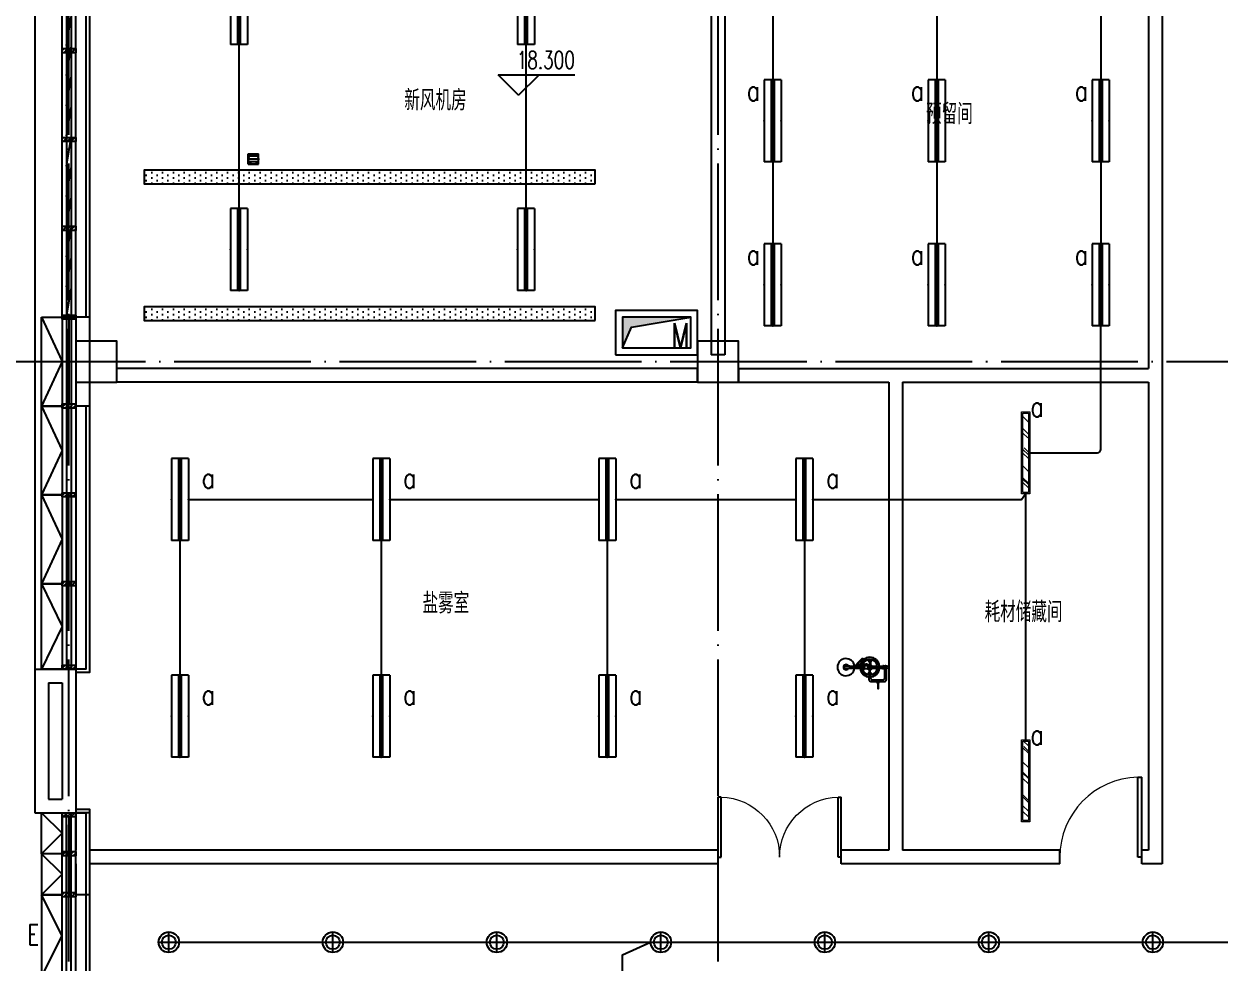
# Model space of a CAD drawing. Extents: x -621157 to 1764546, y -106808 to 741893.
# Drawn here: x 199342 to 216846, y 311199 to 324941 of the extents above; entities that cross this region are included whole.
import ezdxf
from ezdxf.enums import TextEntityAlignment as Align

# ---------------------------------------------------------------- set-up
doc = ezdxf.new("R2010")
doc.units = 0
doc.header["$LTSCALE"] = 1000
doc.header["$MEASUREMENT"] = 0
doc.linetypes.add('XREF-A-101-平面图_t3$0$__DASH', pattern=[0.35, 0.25, -0.1])
doc.linetypes.add('XREF-A-101-平面图_t3$0$DOTE', pattern=[2.42, 2, -0.2, 0.02, -0.2])
for name, color, linetype in [('0-底图', 7, 'Continuous'), ('A-吊顶图及精装修区域', 7, 'Continuous'), ('EQUIP-照明', 3, 'Continuous'), ('I-LIGHT', 3, 'Continuous'), ('SIG_TEXT', 2, 'Continuous'), ('WIRE-照明', 4, 'Continuous'), ('XREF-A-101-平面图_t3$0$1212121', 8, 'Continuous'), ('XREF-A-101-平面图_t3$0$A-COLUMN', 8, 'Continuous'), ('XREF-A-101-平面图_t3$0$A-CURTWALL', 8, 'Continuous'), ('XREF-A-101-平面图_t3$0$A-DIM_ELEV', 8, 'Continuous'), ('XREF-A-101-平面图_t3$0$A-DIM_LEAD', 3, 'Continuous'), ('XREF-A-101-平面图_t3$0$A-DOTE', 8, 'Continuous'), ('XREF-A-101-平面图_t3$0$A-PUB_HATCH', 8, 'Continuous'), ('XREF-A-101-平面图_t3$0$A-RAIL', 8, 'Continuous'), ('XREF-A-101-平面图_t3$0$A-ROOM-CH', 8, 'Continuous'), ('XREF-A-101-平面图_t3$0$A-SEE', 8, 'Continuous'), ('XREF-A-101-平面图_t3$0$A-WALL', 8, 'Continuous'), ('XREF-A-101-平面图_t3$0$A-WINDOW', 8, 'Continuous'), ('XREF-A-101-平面图_t3$0$A-开启符号', 8, 'Continuous'), ('XREF-A-101-平面图_t3$0$A-背衬铝板', 8, 'Continuous'), ('XREF-A-101-平面图_t3$0$M-HOLE', 8, 'Continuous'), ('XREF-A-101-平面图_t3$0$PUB_TEXT', 8, 'Continuous'), ('XREF-A-101-平面图_t3$0$家具-实验室家具', 8, 'Continuous')]:
    doc.layers.add(name, color=color, linetype=linetype)
doc.layers.add('灯具图例与顶面填充$0$I-C-light', color=3, linetype='Continuous', lineweight=13)
doc.styles.add('_TEL_DIM', font='SIMPLEX', dxfattribs={"width": 0.8, "height": 3.5, "bigfont": 'HZTXT'})
doc.styles.add('DIM_FONT', font='ROMANS', dxfattribs={"width": 0.8, "bigfont": 'HZDXC'})
doc.styles.add('XREF-A-101-平面图_t3$0$-HZDXCROMANS', font='ROMANS.shx', dxfattribs={"bigfont": 'HZDXC.shx'})
doc.styles.add('XREF-A-101-平面图_t3$0$_TCH_DIM', font='SIMPLEX', dxfattribs={"bigfont": 'GBCBIG'})
doc.styles.add('XREF-A-101-平面图_t3$0$A-STANDARD', font='SIMPLEX', dxfattribs={"bigfont": 'GBCBIG'})
doc.styles.add('XREF-A-101-平面图_t3$0$hzdxcROMANS', font='ROMANS', dxfattribs={"width": 0.8, "bigfont": 'HZDXC'})
doc.styles.add('XZC', font='SIMPLEX.SHX', dxfattribs={"width": 0.7, "bigfont": 'hztxt.shx'})
doc.linetypes.add('LED_LINE', pattern='A,12.7,-5.08,["LED",XZC,S=2.54,R=0,X=-2.54,Y=-1.27],-6.35', length=24.13)

# ---------------------------------------------------------------- blocks, each defined once
blk = doc.blocks.new('XREF-A-101-平面图_t3$0$柱网4F')
at = {"layer": 'XREF-A-101-平面图_t3$0$A-COLUMN'}
for points in [[(100, -20300), (700, -20300), (700, -19700), (100, -19700)], [(9200, -20300), (9800, -20300), (9800, -19700), (9200, -19700)]]:
    blk.add_lwpolyline(points, close=True, dxfattribs=at)
blk = doc.blocks.new('XREF-A-101-平面图_t3$0$G$C869EB286')
at = {"layer": 'XREF-A-101-平面图_t3$0$A-WINDOW'}
h = blk.add_hatch(dxfattribs=at)
h.set_pattern_fill('ANSI31', color=256, scale=25)
h.set_pattern_definition([(45, (-143.957, -89940), (-28.0633, 28.0633), [])])
h.paths.add_polyline_path([(0, 60), (200, 60), (200, 0), (0, 0)])
blk.add_lwpolyline([(0, 60), (200, 60), (200, 0), (0, 0)], close=True, dxfattribs=at)
blk = doc.blocks.new('XREF-A-101-平面图_t3$0$ROOM')
at = {"layer": 'XREF-A-101-平面图_t3$0$A-ROOM-CH', "style": 'XREF-A-101-平面图_t3$0$-HZDXCROMANS', "width": 0.6}
for tag, p in [('中文房间名称', (0, -1000)), ('英文房间名称', (0, -1500))]:
    blk.add_attdef(tag, text='', height=300, dxfattribs=at).set_placement(p, align=Align.CENTER)
blk = doc.blocks.new('XREF-A-101-平面图_t3$0$地漏1')
for p, q in [((-75, -75), (-75, 75)), ((75, 75), (-75, 75)), ((-40, 75), (-40, -75)), ((0, 75), (0, -75)), ((40, 75), (40, -75)), ((75, -75), (75, 75)), ((75, -75), (-75, -75))]:
    blk.add_line(p, q)
blk.add_circle((0, 0), 75)
blk = doc.blocks.new('XREF-A-101-平面图_t3$0$G$C763C4DB6')
at = {"layer": 'XREF-A-101-平面图_t3$0$PUB_TEXT', "zscale": 0.5, "rotation": 270}
blk.add_blockref('XREF-A-101-平面图_t3$0$地漏1', (-51320, 219664), dxfattribs=at)
blk = doc.blocks.new('XREF-A-101-平面图_t3$0$轴网(3)')
at = {"layer": 'XREF-A-101-平面图_t3$0$A-DOTE', "linetype": 'XREF-A-101-平面图_t3$0$DOTE'}
for p, q in [((0, -3300), (0, 43300)), ((9500, -3300), (9500, 43300)), ((-3300, 20000), (69800, 20000))]:
    blk.add_line(p, q, dxfattribs=at)
blk = doc.blocks.new('XREF-A-101-平面图_t3$0$Shower_plan')
at = {"layer": 'XREF-A-101-平面图_t3$0$1212121'}
for p, q in [((-20, -112), (-20, -94)), ((-16, -314), (-16, -120)), ((16, -314), (16, -120)), ((20, -112), (20, -94)), ((164, -90), (164, -66)), ((184, -114), (208, -114)), ((-94, -290), (-90, -290)), ((-75, -301), (-18, -302)), ((-75, -315), (-22, -315)), ((75, -302), (17, -302)), ((75, -316), (22, -316)), ((94, -327), (90, -327)), ((160, -297), (160, -321)), ((184, -274), (208, -274)), ((212, -177), (208, -177)), ((212, -199), (208, -199)), ((215, -184), (220, -184)), ((215, -193), (220, -193)), ((-34, -355), (-31, -355)), ((-34, -361), (-31, -361)), ((-16, -607), (-16, -396)), ((16, -607), (16, -396))]:
    blk.add_line(p, q, dxfattribs=at)
for points in [[(-22, -120), (-22, -112), (22, -112), (22, -120)], [(-37, -500), (-34, -500), (-34, -346), (-37, -346)], [(24, -388), (-24, -388), (-24, -338), (-22, -336), (22, -336), (24, -338)]]:
    blk.add_lwpolyline(points, close=True, dxfattribs=at)
for points in [[(143, -321), (184, -321, 0.414214), (208, -297), (208, -90, 0.414214), (184, -66), (23, -66)], [(143, -297), (160, -297, 0.414214), (184, -273), (184, -114, 0.414214), (160, -90), (23, -90)], [(-111, -308, -0.092425), (-109, -301, -0.095768), (-106, -295, -0.100909), (-101, -292, -0.104872), (-94, -290, -0.001591), (-94, -290, -0.100909)], [(-93, -325, -0.034962), (-95, -325, -0.104872), (-101, -324, -0.100909), (-106, -320, -0.095768), (-110, -314, -0.092425), (-111, -308, -0.092425)], [(-37, -349, 0.153738), (-38, -347), (-43, -347, 0.078248), (-44, -349), (-44, -364, 0.153738), (-43, -367), (-38, -367, 0.153738), (-37, -364)], [(92, -292, -0.034962), (94, -292, -0.104872), (100, -293, -0.100909), (106, -297, -0.095768), (109, -303, -0.092425), (110, -310, -0.092425)], [(110, -310, -0.092425), (109, -316, -0.095768), (105, -322, -0.100909), (100, -326, -0.104872), (94, -327, -0.001591), (94, -327, -0.100909)], [(-16, -530), (-128, -419, -1), (-122, -414)], [(-122, -414), (-53, -483, -1)], [(-37, -491), (-54, -491, -1), (-54, -483), (-37, -483)], [(-45, -491), (-16, -519, -1)], [(-23, -388), (-23, -395, 0.154019), (-19, -396), (19, -396, 0.154019), (23, -395), (23, -388)]]:
    blk.add_lwpolyline(points, format="xyb", dxfattribs=at)
for points in [[(-106, -308, -0.092425), (-105, -301, -0.095768), (-102, -295, -0.100909), (-96, -292, -0.104872), (-90, -290, -0.104872), (-84, -292, -0.100909), (-79, -296, -0.095768), (-75, -301, -0.092425), (-74, -308, -0.092425), (-75, -315, -0.095768), (-79, -320, -0.100909), (-84, -324, -0.104872), (-90, -325, -0.104872), (-97, -324, -0.100909), (-102, -320, -0.095768), (-105, -314, -0.092425)], [(106, -310, -0.092425), (105, -316, -0.095768), (101, -322, -0.100909), (96, -326, -0.104872), (90, -327, -0.104872), (84, -325, -0.100909), (78, -322, -0.095768), (75, -316, -0.092425), (74, -309, -0.092425), (75, -303, -0.095768), (78, -297, -0.100909), (84, -293, -0.104872), (90, -292, -0.104872), (96, -293, -0.100909), (101, -297, -0.095768), (105, -303, -0.092425)], [(221, -201), (229, -201, 0.414214), (231, -199), (231, -194, -0.414214), (232, -193), (313, -193, 0.414214), (313, -192), (313, -185, 0.414214), (313, -184), (232, -184, -0.414214), (231, -183), (231, -177, 0.414214), (229, -176), (221, -176, 0.414214), (220, -177), (220, -199, 0.414214)], [(-20, -657), (-20, -607), (20, -607), (20, -657, -1)]]:
    blk.add_lwpolyline(points, format="xyb", close=True, dxfattribs=at)
for points in [[(-24, -371), (-31, -371), (-31, -346), (-24, -346)], [(-22, -336), (-22, -314), (22, -314), (22, -336)], [(212, -177), (214, -177), (215, -179), (215, -198), (214, -199)], [(212, -199), (214, -199), (215, -198), (215, -179), (214, -177)], [(-34, -491), (-28, -491), (-28, -483), (-34, -483)], [(-31, -657), (-20, -637)], [(20, -637), (31, -657), (16, -684), (-16, -684), (-31, -657)]]:
    blk.add_lwpolyline(points, dxfattribs=at)
for centre, radius in [((0, -78), 26.3), ((0, -78), 16.4), ((-60, -481), 3.91)]:
    blk.add_circle(centre, radius, dxfattribs=at)
for centre, radius, start, end in [((0, -309), 144, 96.5663, 263.4343), ((0, -309), 139, 96.804, 263.1966), ((0, -309), 144, 276.5663, 83.4343), ((0, -309), 139, 276.804, 83.1966), ((0, -309), 111, 98.3801, 261.6205), ((0, -309), 36, 116.7475, 168.6934), ((0, -309), 36, 190.3072, 231.764), ((0, -309), 18.8, 149.7809, 195.9711), ((0, -309), 111, 278.6256, 81.375), ((0, -309), 36, 10.3072, 62.4104), ((0, -309), 18.8, 344.0295, 27.2237), ((0, -309), 36, 308.7702, 348.6934), ((0, -657), 125, 97.5816, 82.419), ((0, -657), 37.5, 121.3804, 58.6121)]:
    blk.add_arc(centre, radius, start, end, dxfattribs=at)
blk = doc.blocks.new('XREF-A-101-平面图_t3$0$G$C45C07046')
at = {"layer": 'XREF-A-101-平面图_t3$0$家具-实验室家具', "color": 252, "rotation": 270.0000000129395}
blk.add_blockref('XREF-A-101-平面图_t3$0$Shower_plan', (112029, 315529), dxfattribs=at)
blk = doc.blocks.new('XREF-A-101-平面图_t3$0$G$C9E80631F')
at = {"layer": 'XREF-A-101-平面图_t3$0$A-DIM_LEAD', "color": 7, "style": 'XREF-A-101-平面图_t3$0$_TCH_DIM', "width": 0.705882}
blk.add_text('E', height=298, dxfattribs=at).set_placement((177, -143))
blk = doc.blocks.new('XREF-A-101-平面图_t3$0$DOOR2DLIB$SYSLIB$00000107')
at = {"color": 0}
for p, q in [((0.45, 0.975), (0.5, 0.975)), ((0.45, 0), (0.45, 0.975)), ((0.5, 0), (0.5, 0.975)), ((0.5, 0), (0.45, 0))]:
    blk.add_line(p, q, dxfattribs=at)
at = {"color": 0, "lineweight": 13}
blk.add_arc((0.475, 0), 0.975, 91.4693, 180, dxfattribs=at)
blk = doc.blocks.new('XREF-A-101-平面图_t3$0$DOOR2DLIB$SYSLIB$00000108')
at = {"color": 0}
for p, q in [((-0.5, 0), (-0.5, 0.4875)), ((-0.475, 0.4875), (-0.5, 0.4875)), ((-0.475, 0), (-0.475, 0.4875)), ((0.475, 0), (0.475, 0.4875)), ((0.475, 0.4875), (0.5, 0.4875)), ((0.5, 0), (0.5, 0.4875)), ((-0.5, 0), (-0.475, 0)), ((0.5, 0), (0.475, 0))]:
    blk.add_line(p, q, dxfattribs=at)
at = {"color": 0, "lineweight": 13}
for centre, start, end in [((-0.4875, 0), 0, 88.53072), ((0.4875, 0), 91.46928, 180)]:
    blk.add_arc(centre, 0.4875, start, end, dxfattribs=at)
blk = doc.blocks.new('XREF-A-101-平面图_t3$0$WINDOW2DLIB$SYSLIB$00000012')
at = {"color": 0}
for points in [[(-0.5, 0.5), (-0.5, -0.5)], [(0.5, 0.5), (-0.5, 0.5)], [(0.5, -0.5), (0.5, 0.5)], [(-0.5, 0.1667), (0.5, 0.1667)], [(-0.3839, -0.1667), (-0.448, 0.1667)], [(-0.3159, -0.1667), (-0.38, 0.1667)], [(-0.2479, -0.1667), (-0.312, 0.1667)], [(-0.1799, -0.1667), (-0.244, 0.1667)], [(-0.1119, -0.1667), (-0.176, 0.1667)], [(-0.0439, -0.1667), (-0.108, 0.1667)], [(0.0241, -0.1667), (-0.04, 0.1667)], [(0.0921, -0.1667), (0.028, 0.1667)], [(0.16, -0.1667), (0.0959, 0.1667)], [(0.228, -0.1667), (0.1639, 0.1667)], [(0.296, -0.1667), (0.2319, 0.1667)], [(0.364, -0.1667), (0.2999, 0.1667)], [(0.432, -0.1667), (0.3679, 0.1667)], [(0.5, -0.1667), (0.4359, 0.1667)], [(-0.4519, -0.1667), (-0.5, 0.0836)], [(-0.5, -0.1667), (0.5, -0.1667)], [(0.5, -0.5), (-0.5, -0.5)]]:
    blk.add_lwpolyline(points, dxfattribs=at)
blk = doc.blocks.new('XREF-A-101-平面图_t3')
at = {"layer": 'XREF-A-101-平面图_t3$0$A-PUB_HATCH'}
h = blk.add_hatch(dxfattribs=at)
h.set_pattern_fill('DOTS', color=256, scale=50, angle=270)
h.set_pattern_definition([(270, (200100, 562005), (79.375, -39.6875), [0, -79.375])])
h.paths.add_polyline_path([(207700, 322600), (207700, 322800), (201100, 322800), (201100, 322600)])
h = blk.add_hatch(dxfattribs=at)
h.set_pattern_fill('DOTS', color=256, scale=50, angle=270)
h.set_pattern_definition([(270, (200100, 560005), (79.375, -39.6875), [0, -79.375])])
h.paths.add_polyline_path([(207700, 320600), (207700, 320800), (201100, 320800), (201100, 320600)])
h = blk.add_hatch(color=256, dxfattribs=at)
h.dxf.hatch_style = 1
h.paths.add_polyline_path([(209100, 320650), (208100, 320650), (208100, 320200), (208232, 320502)])
at = {"layer": 'XREF-A-101-平面图_t3$0$A-CURTWALL'}
for p, q in [((199900, 320650), (199900, 315500)), ((200100, 320650), (199900, 320650)), ((199967, 320650), (199967, 315500)), ((200033, 320650), (200033, 315500)), ((200100, 320650), (200100, 315500)), ((200100, 315500), (199900, 315500)), ((199900, 311000), (199900, 313400)), ((199900, 313400), (200100, 313400)), ((199967, 311000), (199967, 313400)), ((200033, 311000), (200033, 313400)), ((200100, 311000), (200100, 313400))]:
    blk.add_line(p, q, dxfattribs=at)
at = {"layer": 'XREF-A-101-平面图_t3$0$A-DIM_ELEV'}
for p, q in [((206580, 323896), (206280, 324196)), ((206280, 324196), (207401, 324196)), ((206580, 323896), (206880, 324196))]:
    blk.add_line(p, q, dxfattribs=at)
at = {"layer": 'XREF-A-101-平面图_t3$0$A-RAIL'}
for points in [[(200250, 327200), (200250, 320650)], [(200300, 327200), (200300, 320650)], [(200300, 319350), (200300, 315450), (200100, 315450)], [(200250, 319350), (200250, 315500), (200100, 315500)], [(200100, 313450), (200300, 313450), (200300, 310350)], [(200100, 313400), (200250, 313400), (200250, 310350)]]:
    blk.add_lwpolyline(points, dxfattribs=at)
at = {"layer": 'XREF-A-101-平面图_t3$0$A-SEE'}
blk.add_lwpolyline([(199500, 336300), (199500, 315500)], dxfattribs=at)
at = {"layer": 'XREF-A-101-平面图_t3$0$A-WALL'}
for p, q in [((215800, 327150), (215800, 319900)), ((216000, 327150), (216000, 319800)), ((209400, 326750), (209400, 320100)), ((209600, 326650), (209600, 320100)), ((200100, 320650), (200100, 319350)), ((200300, 320650), (200100, 320650)), ((200300, 320650), (200300, 319350)), ((209600, 320100), (209400, 320100)), ((209200, 319900), (200700, 319900)), ((200700, 319700), (200700, 319900)), ((209200, 319700), (209200, 319900)), ((209800, 319900), (212100, 319900)), ((209800, 319900), (209800, 319700)), ((212100, 319900), (215800, 319900)), ((216000, 319800), (216000, 312650)), ((209200, 319700), (200700, 319700)), ((209800, 319700), (212000, 319700)), ((212000, 319700), (212000, 312850)), ((212200, 319700), (212200, 312850)), ((212200, 319700), (215800, 319700)), ((215800, 319700), (215800, 312850)), ((200300, 319350), (200100, 319350)), ((199500, 315500), (199500, 313400)), ((199500, 315500), (200100, 315500)), ((200100, 315500), (200100, 313400)), ((199700, 315300), (199700, 313600)), ((199700, 315300), (199900, 315300)), ((199900, 315300), (199900, 313600)), ((199700, 313600), (199900, 313600)), ((199500, 313400), (200100, 313400)), ((200100, 313400), (200100, 312850)), ((200300, 313400), (200100, 313400)), ((200300, 313400), (200300, 312850)), ((200100, 312650), (200100, 312850)), ((209500, 312850), (200300, 312850)), ((212000, 312850), (211300, 312850)), ((214500, 312850), (212200, 312850)), ((215800, 312850), (215700, 312850)), ((200100, 312650), (200100, 312200)), ((200300, 312650), (200300, 312200)), ((209500, 312650), (200300, 312650)), ((212100, 312650), (211300, 312650)), ((214500, 312650), (212100, 312650)), ((216000, 312650), (215700, 312650)), ((200300, 312200), (200100, 312200))]:
    blk.add_line(p, q, dxfattribs=at)
for points in [[(209500, 312650), (209500, 312850)], [(211300, 312650), (211300, 312850)], [(214500, 312650), (214500, 312850)], [(215700, 312650), (215700, 312850)]]:
    blk.add_lwpolyline(points, dxfattribs=at)
at = {"layer": 'XREF-A-101-平面图_t3$0$A-开启符号', "linetype": 'Continuous'}
for points in [[(199600, 320650), (199900, 320650), (199900, 319350), (199600, 319350)], [(199600, 319350), (199900, 319350), (199900, 318050), (199600, 318050)], [(199600, 318050), (199900, 318050), (199900, 316750), (199600, 316750)], [(199600, 316750), (199900, 316750), (199900, 315500), (199600, 315500)], [(199600, 313400), (199900, 313400), (199900, 312800), (199600, 312800)], [(199600, 312200), (199900, 312200), (199900, 312800), (199600, 312800)], [(199600, 311000), (199900, 311000), (199900, 312200), (199600, 312200)]]:
    blk.add_lwpolyline(points, close=True, dxfattribs=at)
for points in [[(199600, 320650), (199900, 320000), (199600, 319350)], [(199600, 319350), (199900, 318700), (199600, 318050)], [(199600, 318050), (199900, 317400), (199600, 316750)], [(199600, 316750), (199900, 316125), (199600, 315500)], [(199600, 313400), (199900, 313100), (199600, 312800)], [(199600, 312200), (199900, 312500), (199600, 312800)], [(199600, 311000), (199900, 311600), (199600, 312200)]]:
    blk.add_lwpolyline(points, dxfattribs=at)
at = {"layer": 'XREF-A-101-平面图_t3$0$A-背衬铝板', "color": 6, "linetype": 'XREF-A-101-平面图_t3$0$__DASH', "ltscale": 0.5, "const_width": 30}
for points in [[(200000, 320620), (200000, 319380)], [(200000, 313340), (200000, 312230)]]:
    blk.add_lwpolyline(points, dxfattribs=at)
at = {"layer": 'XREF-A-101-平面图_t3$0$M-HOLE'}
for points in [[(207700, 322600), (207700, 322800), (201100, 322800), (201100, 322600)], [(207700, 320600), (207700, 320800), (201100, 320800), (201100, 320600)], [(208000, 320100), (209200, 320100), (209200, 320750), (208000, 320750)], [(208100, 320200), (209100, 320200), (209100, 320650), (208100, 320650)]]:
    blk.add_lwpolyline(points, close=True, dxfattribs=at)
blk.add_lwpolyline([(209100, 320650), (208100, 320650), (208100, 320200), (208232, 320502), (209100, 320650)], dxfattribs=at)
for name, p in [('XREF-A-101-平面图_t3$0$G$C45C07046', (100000, 0)), ('XREF-A-101-平面图_t3$0$G$C763C4DB6', (254020, 103300)), ('XREF-A-101-平面图_t3$0$G$C9E80631F', (199215, 311607))]:
    blk.add_blockref(name, p)
at = {"layer": 'XREF-A-101-平面图_t3$0$A-COLUMN'}
blk.add_blockref('XREF-A-101-平面图_t3$0$柱网4F', (200000, 340000), dxfattribs=at)
at = {"layer": 'XREF-A-101-平面图_t3$0$A-DOTE'}
blk.add_blockref('XREF-A-101-平面图_t3$0$轴网(3)', (200000, 300000), dxfattribs=at)
at = {"layer": 'XREF-A-101-平面图_t3$0$A-ROOM-CH'}
ref = blk.add_blockref('XREF-A-101-平面图_t3$0$ROOM', (205364, 324674), dxfattribs=at)
ref.add_attrib('中文房间名称', '新风机房', dxfattribs={"height": 300, "style": 'XREF-A-101-平面图_t3$0$-HZDXCROMANS', "width": 0.8}).set_placement((205364, 323674), align=Align.CENTER)
ref = blk.add_blockref('XREF-A-101-平面图_t3$0$ROOM', (212884, 324473), dxfattribs=at)
ref.add_attrib('中文房间名称', '预留间', dxfattribs={"height": 300, "style": 'XREF-A-101-平面图_t3$0$-HZDXCROMANS', "width": 0.8}).set_placement((212884, 323473), align=Align.CENTER)
ref = blk.add_blockref('XREF-A-101-平面图_t3$0$ROOM', (205517, 317315), dxfattribs=at)
ref.add_attrib('中文房间名称', '盐雾室', dxfattribs={"height": 300, "style": 'XREF-A-101-平面图_t3$0$-HZDXCROMANS', "width": 0.8}).set_placement((205517, 316315), align=Align.CENTER)
ref = blk.add_blockref('XREF-A-101-平面图_t3$0$ROOM', (213970, 317187), dxfattribs=at)
ref.add_attrib('中文房间名称', '耗材储藏间', dxfattribs={"height": 300, "style": 'XREF-A-101-平面图_t3$0$-HZDXCROMANS', "width": 0.8}).set_placement((213970, 316187), align=Align.CENTER)
at = {"layer": 'XREF-A-101-平面图_t3$0$A-WINDOW'}
for name, p, xscale, yscale, zscale, rotation in [('XREF-A-101-平面图_t3$0$WINDOW2DLIB$SYSLIB$00000012', (200000, 323900), 6500.000000861066, 200, 6500.000000861066, 270.000000000006), ('XREF-A-101-平面图_t3$0$DOOR2DLIB$SYSLIB$00000107', (215100, 312750), -1200, -1200, -1200, 180), ('XREF-A-101-平面图_t3$0$DOOR2DLIB$SYSLIB$00000108', (210400, 312750), 1800, -1800, 1800, 180)]:
    blk.add_blockref(name, p, dxfattribs=dict(at, xscale=xscale, yscale=yscale, zscale=zscale, rotation=rotation))
at = {"layer": 'XREF-A-101-平面图_t3$0$A-WINDOW', "rotation": 180}
for p in [(200100, 324580), (200100, 323280), (200100, 321980), (200100, 320680), (200100, 319380), (200100, 318080), (200100, 316780), (200100, 315560), (200100, 313400), (200100, 312230)]:
    blk.add_blockref('XREF-A-101-平面图_t3$0$G$C869EB286', p, dxfattribs=at)
at = {"layer": 'XREF-A-101-平面图_t3$0$A-WINDOW'}
blk.add_blockref('XREF-A-101-平面图_t3$0$G$C869EB286', (199900, 312770), dxfattribs=at)
at = {"layer": 'XREF-A-101-平面图_t3$0$A-DIM_ELEV', "color": 7, "style": 'XREF-A-101-平面图_t3$0$A-STANDARD', "width": 0.705882}
blk.add_text('18.300', height=255, dxfattribs=at).set_placement((206554, 324286))
at = {"layer": 'XREF-A-101-平面图_t3$0$M-HOLE', "style": 'XREF-A-101-平面图_t3$0$hzdxcROMANS', "width": 0.7}
blk.add_text('M', height=360, dxfattribs=at).set_placement((208821, 320200))
blk = doc.blocks.new('筒灯')
at = {"color": 8}
for p, q in [((150, 0), (-150, 0)), ((0, 150), (0, -150))]:
    blk.add_line(p, q, dxfattribs=at)
blk.add_circle((0, 0), 150)
blk.add_circle((0, 0), 102, dxfattribs=at)
blk = doc.blocks.new('$equip_U$00000103(3T96GD2-PC)')
for p, q in [((-1.2, 0.25), (1.2, 0.25)), ((-1.2, 0.25), (-1.2, -0.25)), ((1.2, 0.25), (1.2, -0.25)), ((-1.2, -0.25), (1.2, -0.25))]:
    blk.add_line(p, q)
at = {"const_width": 0.14}
blk.add_lwpolyline([(-1.2, 0), (1.2, 0)], dxfattribs=at)
for p in [(-1.2, 0), (0, 0.25), (1.2, 0), (0, -0.25)]:
    blk.add_point(p)
at = {"color": 7, "style": '_TEL_DIM', "flags": 1}
for tag in ['A', 'REMARK']:
    blk.add_attdef(tag, text='', height=0.00002, dxfattribs=at).set_placement((0, 0), align=Align.MIDDLE_CENTER)
blk = doc.blocks.new('$equip_U$00000113(3T96GD2-PC)')
blk.add_blockref('$equip_U$00000103(3T96GD2-PC)', (0, 0))
at = {"color": 7, "style": '_TEL_DIM', "flags": 1}
for tag in ['A', 'REMARK']:
    blk.add_attdef(tag, text='', height=0.00002, dxfattribs=at).set_placement((0, 0), align=Align.MIDDLE_CENTER)
blk = doc.blocks.new('$equip_U$00000128(7WHLKQ2-PC)')
blk.add_blockref('$equip_U$00000113(3T96GD2-PC)', (0, 0))
at = {"color": 7, "style": '_TEL_DIM', "flags": 1}
blk.add_attdef('A', text='', height=0.00002, dxfattribs=at).set_placement((0, 0), align=Align.MIDDLE_CENTER)
blk = doc.blocks.new('灯具图例与顶面填充$0$顶面图例$0$16-吊线灯-011')
at = {"color": 8}
blk.add_wipeout([(0, 35), (0, -25), (600, -25), (600, 35)], dxfattribs=at)
at = {"linetype": 'ByBlock'}
h = blk.add_hatch(dxfattribs=at)
h.set_pattern_fill('AR-RROOF', color=250, scale=5, angle=45)
h.set_pattern_definition([(45, (-809054.52, -461832.93), (107.763073, 287.368196), [1905, -254, 635, -127]), (45, (-808979.98, -461668.59), (-209.239968, 29.634845), [381, -41.91, 762, -95.25]), (45, (-809085.95, -461711.69), (406.805602, 527.141034), [1016, -177.8, 508, -127])])
h.paths.add_polyline_path([(10, 25), (590, 25), (590, -15), (10, -15)])
at = {"color": 0, "linetype": 'ByBlock'}
for points in [[(0, 35), (600, 35), (600, -25), (0, -25)], [(10, 25), (590, 25), (590, -15), (10, -15)]]:
    blk.add_lwpolyline(points, close=True, dxfattribs=at)
blk = doc.blocks.new('G$C573A90DD')
at = {"layer": '灯具图例与顶面填充$0$I-C-light', "xscale": 2, "yscale": 2, "zscale": 2, "rotation": 90}
for p in [(14010, -21934), (14010, -26734)]:
    blk.add_blockref('灯具图例与顶面填充$0$顶面图例$0$16-吊线灯-011', p, dxfattribs=at)
at = {"layer": 'SIG_TEXT', "style": 'DIM_FONT', "width": 0.8}
for p in [(14068, -20809, -672), (14068, -25609, -672)]:
    blk.add_text('a', height=300, dxfattribs=at).set_placement(p)

msp = doc.modelspace()

# ---------------------------------------------------------------- block references
at = {"layer": '0-底图'}
msp.add_blockref('XREF-A-101-平面图_t3', (0, 0), dxfattribs=at)

# ---------------------------------------------------------------- next in the draw order: linework, layer by layer
at = {"layer": 'WIRE-照明'}
for points in [[(210300, 325325), (210300, 324125)], [(212700, 325325), (212700, 324125)], [(215100, 325325), (215100, 324125)], [(202490, 322241), (202490, 324641)], [(206690, 322241), (206690, 324641)], [(210300, 322925), (210300, 321725)], [(212700, 322925), (212700, 321725)], [(215100, 322925), (215100, 321725)], [(201749, 317982), (204446, 317982)], [(204696, 317982), (207753, 317982)], [(208003, 317982), (210637, 317982)], [(201624, 317382), (201624, 315411)], [(204571, 317382), (204571, 315411)], [(207878, 317382), (207878, 315411)], [(210762, 317382), (210762, 315411)], [(201613, 311504), (203713, 311504)], [(204013, 311504), (206113, 311504)], [(206413, 311504), (208513, 311504)], [(208100, 309200), (208100, 311321), (208513, 311504)], [(208813, 311504), (210913, 311504)], [(211213, 311504), (213313, 311504)], [(213613, 311504), (215713, 311504)], [(216013, 311504), (218113, 311504)]]:
    msp.add_lwpolyline(points, dxfattribs=at)

# ---------------------------------------------------------------- next in the draw order: block references
at = {"layer": 'EQUIP-照明', "xscale": 500.0000000023283, "yscale": 500.0000000022701, "zscale": 500.0000000022737}
for p, rotation in [((202490, 325241), 270), ((206690, 325241), 270), ((210300, 323525), 270), ((212700, 323525), 270), ((215100, 323525), 270), ((202490, 321641), 270), ((206690, 321641), 270), ((210300, 321125), 270), ((212700, 321125), 270), ((215100, 321125), 270), ((201624, 317982), 269.9999999999999), ((204571, 317982), 269.9999999999999), ((207878, 317982), 269.9999999999999), ((210762, 317982), 269.9999999999999), ((201624, 314811), 269.9999999999999), ((204571, 314811), 269.9999999999999), ((207878, 314811), 269.9999999999999), ((210762, 314811), 269.9999999999999)]:
    msp.add_blockref('$equip_U$00000128(7WHLKQ2-PC)', p, dxfattribs=dict(at, rotation=rotation))
at = {"layer": 'I-LIGHT', "linetype": 'LED_LINE', "ltscale": 0.5, "rotation": 180}
for p in [(201463, 311504), (203863, 311504), (206263, 311504), (208663, 311504), (211063, 311504), (213463, 311504), (215863, 311504)]:
    msp.add_blockref('筒灯', p, dxfattribs=at)

# ---------------------------------------------------------------- next in the draw order: texts
at = {"layer": 'SIG_TEXT', "style": 'DIM_FONT', "width": 0.8}
for p in [(209919, 323816, -672), (212319, 323816, -672), (214719, 323816, -672), (209919, 321416, -672), (212319, 321416, -672), (214719, 321416, -672), (201941, 318147, -672), (204888, 318147, -672), (208195, 318147, -672), (211079, 318147, -672), (201941, 314976, -672), (204888, 314976, -672), (208195, 314976, -672), (211079, 314976, -672)]:
    msp.add_text('a', height=300, dxfattribs=at).set_placement(p)

# ---------------------------------------------------------------- next in the draw order: block references
at = {"layer": 'A-吊顶图及精装修区域', "color": 2}
msp.add_blockref('G$C573A90DD', (200000, 340000), dxfattribs=at)

# ---------------------------------------------------------------- next in the draw order: linework, layer by layer
at = {"layer": 'WIRE-照明'}
msp.add_lwpolyline([(214060, 318666), (215050, 318666, 0.414214), (215100, 318716), (215100, 320525)], format="xyb", dxfattribs=at)
for points in [[(210887, 317982), (213941, 317982), (214000, 318066)], [(214000, 318066), (214000, 314466)]]:
    msp.add_lwpolyline(points, dxfattribs=at)

doc.saveas('drawing.dxf')
